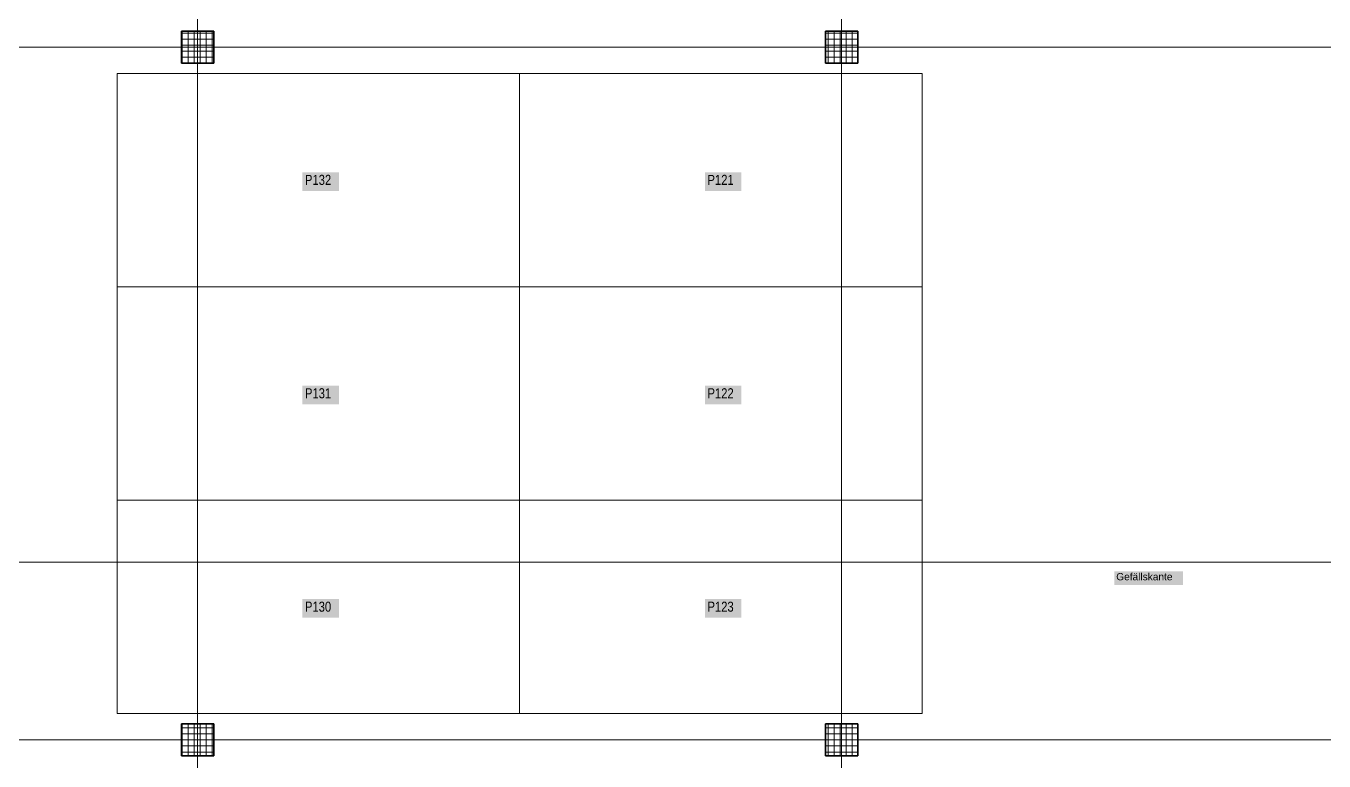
# Model space of a CAD drawing. Extents: x -882 to 613, y -179 to 707.
# Drawn here: x -317.1 to 5.4, y 36.5 to 219 of the extents above; entities that cross this region are included whole.
import ezdxf
from ezdxf.lldxf.tags import DXFTag

# ---------------------------------------------------------------- set-up
doc = ezdxf.new("R2010")
doc.units = 0
doc.layers.get('0').update_dxf_attribs({"lineweight": 13})
for name, color, linetype, lineweight in [('A-FLOR-____-OTLN', 7, 'Continuous', 9), ('C-PRKG-____-IDEN', 7, 'Continuous', 5), ('C-PRKG-____-OTLN', 7, 'Continuous', 9), ('S-COLS-____-MCUT', 7, 'Continuous', 35), ('S-COLS-____-OTLN', 7, 'Continuous', 9), ('S-GRID-____-OTLN', 7, 'Continuous', 5), ('Text', 7, 'Continuous', 5)]:
    doc.layers.add(name, color=color, linetype=linetype, lineweight=lineweight)
doc.styles.get("Standard").update_dxf_attribs({"font": 'arial.ttf'})
tags = doc.linetypes.add('_Rasterlinie_', pattern=[0.375, 0.2, -0.05, 0.075, -0.05]).pattern_tags.tags
tags[10:11] = [DXFTag(74, 4), DXFTag(75, 0), DXFTag(340, '0'), DXFTag(46, 1.0), DXFTag(50, 0.0), DXFTag(44, 0.0), DXFTag(45, 0.0)]
tags[8:9] = [DXFTag(74, 4), DXFTag(75, 0), DXFTag(340, '0'), DXFTag(46, 1.0), DXFTag(50, 0.0), DXFTag(44, 0.0), DXFTag(45, 0.0)]
tags[6:7] = [DXFTag(74, 4), DXFTag(75, 0), DXFTag(340, '0'), DXFTag(46, 1.0), DXFTag(50, 0.0), DXFTag(44, 0.0), DXFTag(45, 0.0)]
tags[4:5] = [DXFTag(74, 4), DXFTag(75, 0), DXFTag(340, '0'), DXFTag(46, 1.0), DXFTag(50, 0.0), DXFTag(44, 0.0), DXFTag(45, 0.0)]

# ---------------------------------------------------------------- blocks, each defined once
blk = doc.blocks.new('Referenz-A0UJ2IESXE', base_point=(-902.38, -164.15))
at = {"layer": 'A-FLOR-____-OTLN', "color": 0, "linetype": 'Continuous', "ltscale": 0.13}
blk.add_line((105.49, 85.94), (-794.51, 85.94), dxfattribs=at)
at = {"layer": 'C-PRKG-____-IDEN', "color": 7, "linetype": 'Continuous', "ltscale": 0.13, "true_color": 0xffffff}
for points in [[(-248.47, 178.1), (-239.4, 178.1), (-248.47, 182.7)], [(-239.4, 178.1), (-248.47, 182.7), (-239.4, 182.7)], [(-148.47, 178.1), (-139.4, 178.1), (-148.47, 182.7)], [(-139.4, 178.1), (-148.47, 182.7), (-139.4, 182.7)], [(-248.47, 125.11), (-239.4, 125.11), (-248.47, 129.71)], [(-239.4, 125.11), (-248.47, 129.71), (-239.4, 129.71)], [(-148.47, 125.11), (-139.4, 125.11), (-148.47, 129.71)], [(-139.4, 125.11), (-148.47, 129.71), (-139.4, 129.71)], [(-248.47, 72.12), (-239.4, 72.12), (-248.47, 76.72)], [(-239.4, 72.12), (-248.47, 76.72), (-239.4, 76.72)], [(-148.47, 72.12), (-139.4, 72.12), (-148.47, 76.72)], [(-139.4, 72.12), (-148.47, 76.72), (-139.4, 76.72)]]:
    blk.add_solid(points, dxfattribs=at)
at = {"layer": 'C-PRKG-____-OTLN', "color": 0, "linetype": 'Continuous', "ltscale": 0.13}
for p, q in [((-294.51, 207.26), (-294.51, 154.27)), ((-194.51, 207.26), (-294.51, 207.26)), ((-294.51, 207.26), (-294.51, 207.26)), ((-194.51, 154.27), (-194.51, 207.26)), ((-194.51, 207.26), (-194.51, 207.26)), ((-94.51, 207.26), (-194.51, 207.26)), ((-194.51, 207.26), (-194.51, 154.27)), ((-194.51, 207.26), (-194.51, 207.26)), ((-94.51, 154.27), (-94.51, 207.26)), ((-94.51, 207.26), (-94.51, 207.26)), ((-294.51, 154.27), (-294.51, 101.28)), ((-194.51, 154.27), (-294.51, 154.27)), ((-294.51, 154.27), (-294.51, 154.27)), ((-294.51, 154.27), (-194.51, 154.27)), ((-294.51, 154.27), (-294.51, 154.27)), ((-194.51, 101.28), (-194.51, 154.27)), ((-194.51, 154.27), (-194.51, 154.27)), ((-194.51, 154.27), (-194.51, 154.27)), ((-94.51, 154.27), (-194.51, 154.27)), ((-194.51, 154.27), (-194.51, 101.28)), ((-194.51, 154.27), (-194.51, 154.27)), ((-194.51, 154.27), (-94.51, 154.27)), ((-194.51, 154.27), (-194.51, 154.27)), ((-94.51, 101.28), (-94.51, 154.27)), ((-94.51, 154.27), (-94.51, 154.27)), ((-94.51, 154.27), (-94.51, 154.27)), ((-294.51, 101.28), (-294.51, 48.29)), ((-194.51, 101.28), (-294.51, 101.28)), ((-194.51, 101.28), (-294.51, 101.28)), ((-294.51, 101.28), (-294.51, 48.29)), ((-294.51, 48.29), (-294.51, 101.28)), ((-294.51, 101.28), (-194.51, 101.28)), ((-294.51, 101.28), (-294.51, 101.28)), ((-294.51, 101.28), (-194.51, 101.28)), ((-294.51, 101.28), (-294.51, 101.28)), ((-194.51, 101.28), (-194.51, 48.29)), ((-94.51, 101.28), (-194.51, 101.28)), ((-94.51, 101.28), (-194.51, 101.28)), ((-194.51, 101.28), (-194.51, 48.29)), ((-194.51, 48.29), (-194.51, 101.28)), ((-194.51, 101.28), (-94.51, 101.28)), ((-194.51, 101.28), (-194.51, 101.28)), ((-194.51, 101.28), (-194.51, 48.29)), ((-194.51, 48.29), (-194.51, 101.28)), ((-194.51, 101.28), (-194.51, 48.29)), ((-194.51, 101.28), (-194.51, 101.28)), ((-194.51, 101.28), (-194.51, 101.28)), ((-194.51, 101.28), (-94.51, 101.28)), ((-194.51, 101.28), (-194.51, 101.28)), ((-94.51, 101.28), (-94.51, 48.29)), ((-94.51, 48.29), (-94.51, 101.28)), ((-94.51, 101.28), (-94.51, 48.29)), ((-94.51, 101.28), (-94.51, 101.28)), ((-94.51, 101.28), (-94.51, 101.28)), ((-194.51, 48.29), (-294.51, 48.29)), ((-294.51, 48.29), (-194.51, 48.29)), ((-194.51, 48.29), (-294.51, 48.29)), ((-294.51, 48.29), (-294.51, 48.29)), ((-94.51, 48.29), (-194.51, 48.29)), ((-194.51, 48.29), (-94.51, 48.29)), ((-94.51, 48.29), (-194.51, 48.29)), ((-194.51, 48.29), (-194.51, 48.29)), ((-194.51, 48.29), (-194.51, 48.29)), ((-94.51, 48.29), (-94.51, 48.29))]:
    blk.add_line(p, q, dxfattribs=at)
at = {"layer": 'S-COLS-____-MCUT', "color": 0, "linetype": 'Continuous', "ltscale": 0.35}
for p, q in [((-270.51, 217.79), (-278.51, 217.79)), ((-278.51, 217.79), (-278.51, 209.79)), ((-270.51, 209.79), (-270.51, 217.79)), ((-110.51, 217.79), (-118.51, 217.79)), ((-118.51, 217.79), (-118.51, 209.79)), ((-110.51, 209.79), (-110.51, 217.79)), ((-278.51, 209.79), (-270.51, 209.79)), ((-118.51, 209.79), (-110.51, 209.79)), ((-270.51, 45.79), (-278.51, 45.79)), ((-278.51, 45.79), (-278.51, 37.79)), ((-270.51, 37.79), (-270.51, 45.79)), ((-110.51, 45.79), (-118.51, 45.79)), ((-118.51, 45.79), (-118.51, 37.79)), ((-110.51, 37.79), (-110.51, 45.79)), ((-278.51, 37.79), (-270.51, 37.79)), ((-118.51, 37.79), (-110.51, 37.79))]:
    blk.add_line(p, q, dxfattribs=at)
at = {"layer": 'S-COLS-____-OTLN', "color": 0, "linetype": 'Continuous', "ltscale": 0.13}
for p, q in [((-278.51, 217.26), (-270.51, 217.26)), ((-278.35, 209.79), (-278.35, 217.79)), ((-276.85, 209.79), (-276.85, 217.79)), ((-275.35, 209.79), (-275.35, 217.79)), ((-273.85, 209.79), (-273.85, 217.79)), ((-272.35, 209.79), (-272.35, 217.79)), ((-270.85, 209.79), (-270.85, 217.79)), ((-118.51, 217.26), (-110.51, 217.26)), ((-117.85, 209.79), (-117.85, 217.79)), ((-116.35, 209.79), (-116.35, 217.79)), ((-114.85, 209.79), (-114.85, 217.79)), ((-113.35, 209.79), (-113.35, 217.79)), ((-111.85, 209.79), (-111.85, 217.79)), ((-278.51, 215.76), (-270.51, 215.76)), ((-278.51, 214.26), (-270.51, 214.26)), ((-118.51, 215.76), (-110.51, 215.76)), ((-118.51, 214.26), (-110.51, 214.26)), ((-278.51, 212.76), (-270.51, 212.76)), ((-278.51, 211.26), (-270.51, 211.26)), ((-118.51, 212.76), (-110.51, 212.76)), ((-118.51, 211.26), (-110.51, 211.26)), ((-278.35, 37.79), (-278.35, 45.79)), ((-276.85, 37.79), (-276.85, 45.79)), ((-275.35, 37.79), (-275.35, 45.79)), ((-273.85, 37.79), (-273.85, 45.79)), ((-272.35, 37.79), (-272.35, 45.79)), ((-270.85, 37.79), (-270.85, 45.79)), ((-117.85, 37.79), (-117.85, 45.79)), ((-116.35, 37.79), (-116.35, 45.79)), ((-114.85, 37.79), (-114.85, 45.79)), ((-113.35, 37.79), (-113.35, 45.79)), ((-111.85, 37.79), (-111.85, 45.79)), ((-278.51, 44.76), (-270.51, 44.76)), ((-278.51, 43.26), (-270.51, 43.26)), ((-118.51, 44.76), (-110.51, 44.76)), ((-118.51, 43.26), (-110.51, 43.26)), ((-278.51, 41.76), (-270.51, 41.76)), ((-278.51, 40.26), (-270.51, 40.26)), ((-278.51, 38.76), (-270.51, 38.76)), ((-118.51, 41.76), (-110.51, 41.76)), ((-118.51, 40.26), (-110.51, 40.26)), ((-118.51, 38.76), (-110.51, 38.76))]:
    blk.add_line(p, q, dxfattribs=at)
at = {"layer": 'S-GRID-____-OTLN', "color": 0, "linetype": '_Rasterlinie_', "ltscale": 0.13}
for p, q in [((-274.51, -157.46), (-274.51, 660.29)), ((-114.51, -157.46), (-114.51, 660.29)), ((-854.49, 213.79), (45.92, 213.79)), ((-854.49, 41.79), (45.92, 41.79))]:
    blk.add_line(p, q, dxfattribs=at)
at = {"layer": 'Text', "color": 7, "linetype": 'Continuous', "ltscale": 0.13, "true_color": 0xffffff}
for points in [[(-46.72, 80.2), (-29.71, 80.2), (-46.72, 83.65)], [(-29.71, 80.2), (-46.72, 83.65), (-29.71, 83.65)]]:
    blk.add_solid(points, dxfattribs=at)
at = {"layer": 'C-PRKG-____-IDEN', "color": 0, "linetype": 'Continuous', "ltscale": 0.13, "char_height": 2.5, "attachment_point": 1}
for s, insert in [('{\\W0.8;\\fArial;P132}', (-247.84, 182.08)), ('{\\W0.8;\\fArial;P121}', (-147.84, 182.08)), ('{\\W0.8;\\fArial;P131}', (-247.84, 129.09)), ('{\\W0.8;\\fArial;P122}', (-147.84, 129.09)), ('{\\W0.8;\\fArial;P130}', (-247.84, 76.1)), ('{\\W0.8;\\fArial;P123}', (-147.84, 76.1))]:
    blk.add_mtext(s, dxfattribs=dict(at, insert=insert))
at = {"layer": 'Text', "color": 0, "linetype": 'Continuous', "ltscale": 0.13, "insert": (-46.27, 83.2), "char_height": 1.8, "attachment_point": 1}
blk.add_mtext('{\\fArial;Gefällskante}', dxfattribs=at)

msp = doc.modelspace()

# ---------------------------------------------------------------- block references
at = {"color": 9, "lineweight": 25, "ltscale": 0.25, "true_color": 0xc0c0c0}
msp.add_blockref('Referenz-A0UJ2IESXE', (-902.38, -164.15), dxfattribs=at)

doc.saveas('drawing.dxf')
